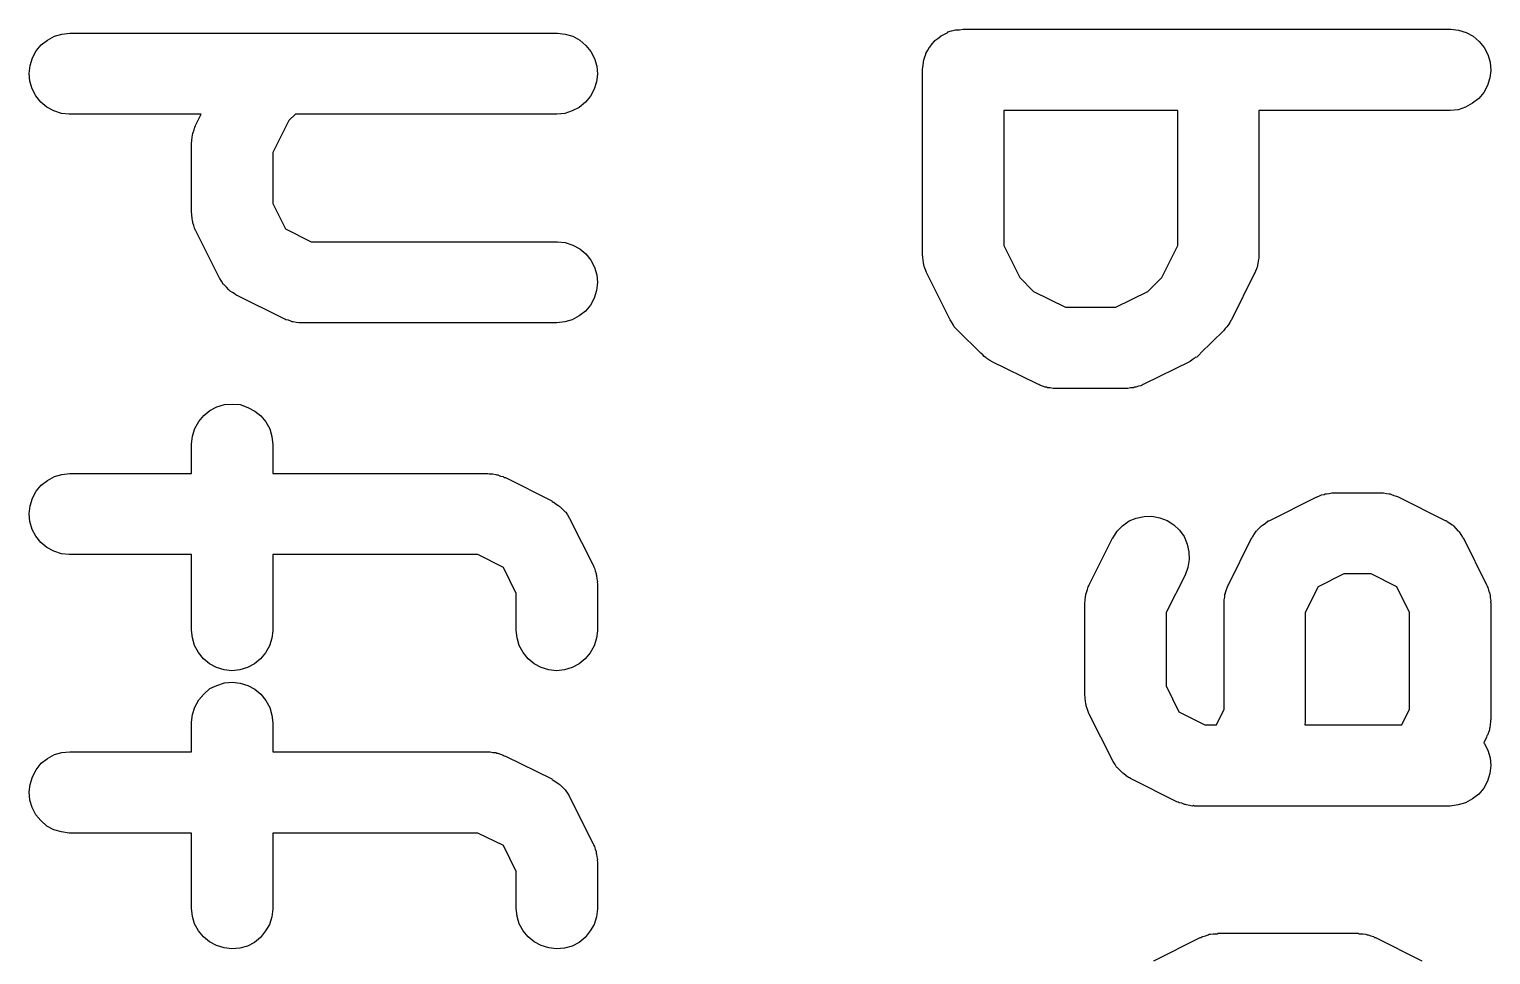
# Model space of a CAD drawing. Extents: x 65.4 to 99.6, y -143.1 to -96.2.
# Drawn here: x 65.472 to 68.173, y -106.889 to -105.178 of the extents above; entities that cross this region are included whole.
import ezdxf

# ---------------------------------------------------------------- set-up
doc = ezdxf.new("R2010")
doc.units = 0
doc.layers.add('BLACK', color=7, linetype='CONTINUOUS')

msp = doc.modelspace()

# ---------------------------------------------------------------- linework, layer by layer
at = {"layer": 'BLACK', "linetype": 'CONTINUOUS'}
for p, q in [((65.4943, -105.207), (65.5056, -105.198)), ((65.5056, -105.198), (65.5186, -105.191)), ((65.5186, -105.191), (65.5326, -105.187)), ((65.5326, -105.187), (65.5471, -105.185)), ((65.5471, -105.185), (66.4471, -105.185)), ((66.4471, -105.185), (66.4482, -105.185)), ((66.4482, -105.185), (66.4627, -105.187)), ((66.4627, -105.187), (66.4767, -105.191)), ((66.4767, -105.191), (66.4895, -105.198)), ((66.4895, -105.198), (66.5007, -105.208)), ((67.1408, -105.205), (67.1453, -105.2)), ((67.1453, -105.2), (67.1455, -105.2)), ((67.1455, -105.2), (67.1457, -105.199)), ((67.1457, -105.199), (67.1511, -105.195)), ((67.1511, -105.195), (67.1566, -105.191)), ((67.1566, -105.191), (67.1569, -105.19)), ((67.1569, -105.19), (67.1571, -105.19)), ((67.1571, -105.19), (67.1633, -105.187)), ((67.1633, -105.187), (67.1696, -105.184)), ((67.1696, -105.184), (67.1698, -105.184)), ((67.1698, -105.184), (67.17, -105.183)), ((67.17, -105.183), (67.1768, -105.181)), ((67.1768, -105.181), (67.1836, -105.179)), ((67.1836, -105.179), (67.1838, -105.179)), ((67.1838, -105.179), (67.1841, -105.179)), ((67.1841, -105.179), (67.1911, -105.179)), ((67.1911, -105.179), (67.1981, -105.178)), ((67.1981, -105.178), (68.0981, -105.178)), ((68.0981, -105.178), (68.0992, -105.178)), ((68.0992, -105.178), (68.1137, -105.18)), ((68.1137, -105.18), (68.1277, -105.184)), ((68.1277, -105.184), (68.1405, -105.191)), ((68.1405, -105.191), (68.1517, -105.201)), ((68.1517, -105.201), (68.1609, -105.212)), ((65.478, -105.231), (65.485, -105.218)), ((65.485, -105.218), (65.4943, -105.207)), ((66.5007, -105.208), (66.5099, -105.219)), ((66.5099, -105.219), (66.5167, -105.232)), ((67.1269, -105.231), (67.129, -105.224)), ((67.129, -105.224), (67.1291, -105.224)), ((67.1291, -105.224), (67.1292, -105.223)), ((67.1292, -105.223), (67.1326, -105.217)), ((67.1326, -105.217), (67.136, -105.211)), ((67.136, -105.211), (67.1361, -105.211)), ((67.1361, -105.211), (67.1363, -105.211)), ((67.1363, -105.211), (67.1408, -105.205)), ((68.1609, -105.212), (68.1677, -105.225)), ((68.1677, -105.225), (68.1718, -105.239)), ((65.4721, -105.26), (65.4737, -105.245)), ((65.4737, -105.245), (65.478, -105.231)), ((66.5167, -105.232), (66.5208, -105.246)), ((66.5208, -105.246), (66.5221, -105.261)), ((67.1231, -105.252), (67.1239, -105.245)), ((67.1231, -105.253), (67.1231, -105.252)), ((67.1231, -105.252), (67.1231, -105.252)), ((67.1231, -105.252), (67.1231, -105.252)), ((67.1231, -105.252), (67.1231, -105.252)), ((67.1231, -105.596), (67.1231, -105.253)), ((67.1239, -105.245), (67.1247, -105.238)), ((67.1247, -105.238), (67.1248, -105.238)), ((67.1248, -105.237), (67.1269, -105.231)), ((67.1248, -105.238), (67.1248, -105.237)), ((68.1731, -105.254), (68.1716, -105.268)), ((68.1718, -105.239), (68.1731, -105.254)), ((65.4735, -105.274), (65.4721, -105.26)), ((65.4776, -105.288), (65.4735, -105.274)), ((66.5206, -105.275), (66.5163, -105.289)), ((66.5221, -105.261), (66.5206, -105.275)), ((68.1673, -105.282), (68.1603, -105.295)), ((68.1716, -105.268), (68.1673, -105.282)), ((65.4844, -105.301), (65.4776, -105.288)), ((65.4936, -105.313), (65.4844, -105.301)), ((66.5093, -105.302), (66.5, -105.313)), ((66.5163, -105.289), (66.5093, -105.302)), ((68.151, -105.306), (68.1396, -105.315)), ((68.1603, -105.295), (68.151, -105.306)), ((65.5048, -105.322), (65.4936, -105.313)), ((65.5176, -105.329), (65.5048, -105.322)), ((65.5315, -105.334), (65.5176, -105.329)), ((65.5461, -105.335), (65.5315, -105.334)), ((65.5471, -105.335), (65.5461, -105.335)), ((65.7901, -105.335), (65.5471, -105.335)), ((65.7801, -105.355), (65.7901, -105.335)), ((65.9639, -105.335), (65.9516, -105.347)), ((66.4471, -105.335), (65.9639, -105.335)), ((66.4617, -105.334), (66.4471, -105.335)), ((66.4757, -105.329), (66.4617, -105.334)), ((66.4886, -105.323), (66.4757, -105.329)), ((66.5, -105.313), (66.4886, -105.323)), ((67.2731, -105.328), (67.2731, -105.578)), ((67.5946, -105.328), (67.2731, -105.328)), ((67.5946, -105.578), (67.5946, -105.328)), ((68.0981, -105.328), (67.7446, -105.328)), ((67.7446, -105.328), (67.7446, -105.596)), ((68.1127, -105.327), (68.0981, -105.328)), ((68.1267, -105.322), (68.1127, -105.327)), ((68.1396, -105.315), (68.1267, -105.322)), ((65.7748, -105.369), (65.7767, -105.364)), ((65.7767, -105.364), (65.7782, -105.359)), ((65.7782, -105.359), (65.7793, -105.357)), ((65.7793, -105.357), (65.7801, -105.355)), ((65.9516, -105.347), (65.9221, -105.406)), ((65.7721, -105.388), (65.7724, -105.385)), ((65.7721, -105.389), (65.7721, -105.388)), ((65.7721, -105.517), (65.7721, -105.389)), ((65.7723, -105.383), (65.7732, -105.378)), ((65.7724, -105.385), (65.7723, -105.383)), ((65.7732, -105.378), (65.7738, -105.373)), ((65.7738, -105.373), (65.7744, -105.371)), ((65.7744, -105.371), (65.7748, -105.369)), ((65.9221, -105.406), (65.9221, -105.5)), ((65.9221, -105.5), (65.9459, -105.547)), ((65.7724, -105.519), (65.7721, -105.517)), ((65.7723, -105.522), (65.7724, -105.519)), ((65.7731, -105.527), (65.7723, -105.522)), ((65.7736, -105.532), (65.7731, -105.527)), ((65.7742, -105.534), (65.7736, -105.532)), ((65.7746, -105.536), (65.7742, -105.534)), ((65.7763, -105.541), (65.7746, -105.536)), ((65.7778, -105.546), (65.7763, -105.541)), ((65.7788, -105.548), (65.7778, -105.546)), ((65.7796, -105.55), (65.7788, -105.548)), ((65.7801, -105.551), (65.7796, -105.55)), ((65.8229, -105.637), (65.7801, -105.551)), ((65.9459, -105.547), (65.9934, -105.571)), ((65.9934, -105.571), (66.4471, -105.571)), ((66.4471, -105.571), (66.4482, -105.571)), ((66.4482, -105.571), (66.4627, -105.572)), ((66.4627, -105.572), (66.4767, -105.577)), ((66.4767, -105.577), (66.4895, -105.584)), ((67.2731, -105.578), (67.3026, -105.637)), ((67.5651, -105.637), (67.5946, -105.578)), ((66.4895, -105.584), (66.5007, -105.593)), ((66.5007, -105.593), (66.5099, -105.605)), ((66.5099, -105.605), (66.5167, -105.618)), ((67.1234, -105.598), (67.1231, -105.596)), ((67.1233, -105.6), (67.1234, -105.598)), ((67.1241, -105.605), (67.1233, -105.6)), ((67.1246, -105.61), (67.1241, -105.605)), ((67.7435, -105.606), (67.7429, -105.611)), ((67.7444, -105.601), (67.7435, -105.606)), ((67.7446, -105.597), (67.7443, -105.599)), ((67.7443, -105.599), (67.7444, -105.601)), ((67.7446, -105.596), (67.7446, -105.597)), ((66.5167, -105.618), (66.5208, -105.632)), ((66.5208, -105.632), (66.5221, -105.646)), ((67.1252, -105.613), (67.1246, -105.61)), ((67.1256, -105.615), (67.1252, -105.613)), ((67.1273, -105.62), (67.1256, -105.615)), ((67.1288, -105.624), (67.1273, -105.62)), ((67.1298, -105.626), (67.1288, -105.624)), ((67.1306, -105.628), (67.1298, -105.626)), ((67.1311, -105.629), (67.1306, -105.628)), ((67.1739, -105.715), (67.1311, -105.629)), ((67.7367, -105.629), (67.6938, -105.715)), ((67.7374, -105.627), (67.7367, -105.629)), ((67.7385, -105.625), (67.7374, -105.627)), ((67.7401, -105.621), (67.7385, -105.625)), ((67.7419, -105.616), (67.7401, -105.621)), ((67.7423, -105.614), (67.7419, -105.616)), ((67.7429, -105.611), (67.7423, -105.614)), ((65.8238, -105.638), (65.8229, -105.637)), ((65.8244, -105.639), (65.8238, -105.638)), ((65.8277, -105.644), (65.8244, -105.639)), ((65.8307, -105.649), (65.8277, -105.644)), ((65.8318, -105.65), (65.8307, -105.649)), ((65.8327, -105.651), (65.8318, -105.65)), ((65.8368, -105.655), (65.8327, -105.651)), ((65.8408, -105.66), (65.8368, -105.655)), ((65.8421, -105.661), (65.8408, -105.66)), ((65.8432, -105.662), (65.8421, -105.661)), ((65.848, -105.665), (65.8432, -105.662)), ((66.5206, -105.661), (66.5163, -105.675)), ((66.5221, -105.646), (66.5206, -105.661)), ((67.3026, -105.637), (67.3283, -105.663)), ((67.3283, -105.663), (67.3873, -105.692)), ((67.4804, -105.692), (67.5394, -105.663)), ((67.5394, -105.663), (67.5651, -105.637)), ((65.8527, -105.668), (65.848, -105.665)), ((65.8542, -105.669), (65.8527, -105.668)), ((65.8555, -105.67), (65.8542, -105.669)), ((65.8565, -105.67), (65.8555, -105.67)), ((65.9422, -105.713), (65.8565, -105.67)), ((66.5093, -105.688), (66.5, -105.699)), ((66.5163, -105.675), (66.5093, -105.688)), ((65.9442, -105.714), (65.9422, -105.713)), ((65.9462, -105.715), (65.9442, -105.714)), ((65.951, -105.716), (65.9462, -105.715)), ((65.9558, -105.718), (65.951, -105.716)), ((66.4757, -105.715), (66.4617, -105.719)), ((66.4886, -105.708), (66.4757, -105.715)), ((66.5, -105.699), (66.4886, -105.708)), ((67.1762, -105.719), (67.1739, -105.715)), ((67.3873, -105.692), (67.4804, -105.692)), ((67.6933, -105.716), (67.691, -105.72)), ((67.6938, -105.715), (67.6933, -105.716)), ((65.958, -105.719), (65.9558, -105.718)), ((65.9601, -105.719), (65.958, -105.719)), ((65.9652, -105.72), (65.9601, -105.719)), ((65.9703, -105.721), (65.9652, -105.72)), ((65.9725, -105.721), (65.9703, -105.721)), ((65.9747, -105.721), (65.9725, -105.721)), ((65.9757, -105.721), (65.9747, -105.721)), ((66.4471, -105.721), (65.9757, -105.721)), ((66.4617, -105.719), (66.4471, -105.721)), ((67.1781, -105.722), (67.1762, -105.719)), ((67.18, -105.725), (67.1781, -105.722)), ((67.1817, -105.728), (67.18, -105.725)), ((67.1846, -105.731), (67.1817, -105.728)), ((67.1872, -105.734), (67.1846, -105.731)), ((67.188, -105.735), (67.1872, -105.734)), ((67.2308, -105.777), (67.188, -105.735)), ((67.6797, -105.735), (67.6369, -105.777)), ((67.6824, -105.731), (67.6797, -105.735)), ((67.6854, -105.728), (67.6824, -105.731)), ((67.6871, -105.726), (67.6854, -105.728)), ((67.689, -105.723), (67.6871, -105.726)), ((67.691, -105.72), (67.689, -105.723)), ((67.2341, -105.78), (67.2308, -105.777)), ((67.2371, -105.783), (67.2341, -105.78)), ((67.2397, -105.785), (67.2371, -105.783)), ((67.2421, -105.787), (67.2397, -105.785)), ((67.2458, -105.789), (67.2421, -105.787)), ((67.2494, -105.791), (67.2458, -105.789)), ((67.2503, -105.792), (67.2494, -105.791)), ((67.336, -105.834), (67.2503, -105.792)), ((67.6174, -105.792), (67.5317, -105.834)), ((67.621, -105.789), (67.6174, -105.792)), ((67.6247, -105.787), (67.621, -105.789)), ((67.6271, -105.785), (67.6247, -105.787)), ((67.6298, -105.784), (67.6271, -105.785)), ((67.6329, -105.781), (67.6298, -105.784)), ((67.6361, -105.778), (67.6329, -105.781)), ((67.6369, -105.777), (67.6361, -105.778)), ((67.3381, -105.835), (67.336, -105.834)), ((67.34, -105.836), (67.3381, -105.835)), ((67.3449, -105.838), (67.34, -105.836)), ((67.3497, -105.84), (67.3449, -105.838)), ((67.3519, -105.84), (67.3497, -105.84)), ((67.354, -105.841), (67.3519, -105.84)), ((67.3591, -105.841), (67.354, -105.841)), ((67.3641, -105.842), (67.3591, -105.841)), ((67.3663, -105.842), (67.3641, -105.842)), ((67.3685, -105.842), (67.3663, -105.842)), ((67.3696, -105.842), (67.3685, -105.842)), ((67.4981, -105.842), (67.3696, -105.842)), ((67.5003, -105.842), (67.4981, -105.842)), ((67.5025, -105.842), (67.5003, -105.842)), ((67.5076, -105.841), (67.5025, -105.842)), ((67.5127, -105.841), (67.5076, -105.841)), ((67.5148, -105.84), (67.5127, -105.841)), ((67.517, -105.84), (67.5148, -105.84)), ((67.5218, -105.838), (67.517, -105.84)), ((67.5267, -105.837), (67.5218, -105.838)), ((67.5287, -105.836), (67.5267, -105.837)), ((67.5307, -105.835), (67.5287, -105.836)), ((67.5317, -105.834), (67.5307, -105.835)), ((65.8061, -105.883), (65.819, -105.876)), ((65.819, -105.876), (65.8331, -105.872)), ((65.8331, -105.872), (65.8477, -105.871)), ((65.8477, -105.871), (65.8622, -105.872)), ((65.8622, -105.872), (65.8762, -105.877)), ((65.8762, -105.877), (65.8891, -105.884)), ((65.7782, -105.916), (65.7853, -105.903)), ((65.7853, -105.903), (65.7947, -105.892)), ((65.7947, -105.892), (65.8061, -105.883)), ((65.8891, -105.884), (65.9004, -105.893)), ((65.9004, -105.893), (65.9096, -105.904)), ((65.9096, -105.904), (65.9165, -105.917)), ((65.7721, -105.945), (65.7738, -105.93)), ((65.7738, -105.93), (65.7782, -105.916)), ((65.9165, -105.917), (65.9207, -105.931)), ((65.9207, -105.931), (65.9221, -105.946)), ((65.7721, -105.946), (65.7721, -105.945)), ((65.7721, -105.999), (65.7721, -105.946)), ((65.9221, -105.946), (65.9221, -105.999)), ((65.4943, -106.021), (65.5056, -106.012)), ((65.5056, -106.012), (65.5186, -106.005)), ((65.5186, -106.005), (65.5326, -106.001)), ((65.5326, -106.001), (65.5471, -105.999)), ((65.5471, -105.999), (65.7721, -105.999)), ((65.9221, -105.999), (66.3186, -105.999)), ((66.3186, -105.999), (66.3196, -105.999)), ((66.3196, -105.999), (66.3218, -106)), ((66.3218, -106), (66.324, -106)), ((66.324, -106), (66.3291, -106)), ((66.3291, -106), (66.3342, -106.001)), ((66.3342, -106.001), (66.3363, -106.002)), ((66.3363, -106.002), (66.3384, -106.002)), ((66.3384, -106.002), (66.3432, -106.004)), ((66.3432, -106.004), (66.3481, -106.005)), ((66.3481, -106.005), (66.3501, -106.007)), ((66.3501, -106.007), (66.3521, -106.007)), ((66.3521, -106.007), (66.4378, -106.05)), ((65.478, -106.045), (65.485, -106.032)), ((65.485, -106.032), (65.4943, -106.021)), ((67.8533, -106.042), (67.8553, -106.041)), ((67.8553, -106.041), (67.8602, -106.039)), ((67.8602, -106.039), (67.865, -106.038)), ((67.865, -106.038), (67.8672, -106.037)), ((67.8672, -106.037), (67.8693, -106.037)), ((67.8693, -106.037), (67.8744, -106.036)), ((67.8744, -106.036), (67.8795, -106.035)), ((67.8795, -106.035), (67.8817, -106.035)), ((67.8817, -106.035), (67.8839, -106.035)), ((67.8839, -106.035), (67.9696, -106.035)), ((67.9696, -106.035), (67.9706, -106.035)), ((67.9706, -106.035), (67.9728, -106.035)), ((67.9728, -106.035), (67.975, -106.035)), ((67.975, -106.035), (67.9801, -106.036)), ((67.9801, -106.036), (67.9852, -106.037)), ((67.9852, -106.037), (67.9873, -106.037)), ((67.9873, -106.037), (67.9894, -106.038)), ((67.9894, -106.038), (67.9942, -106.04)), ((67.9942, -106.04), (67.9991, -106.041)), ((67.9991, -106.041), (68.001, -106.042)), ((65.4721, -106.074), (65.4737, -106.059)), ((65.4737, -106.059), (65.478, -106.045)), ((66.4378, -106.05), (66.4388, -106.051)), ((66.4388, -106.051), (66.4401, -106.052)), ((66.4401, -106.052), (66.4416, -106.052)), ((66.4416, -106.052), (66.4462, -106.056)), ((66.4462, -106.056), (66.451, -106.059)), ((66.451, -106.059), (66.4522, -106.06)), ((66.4522, -106.06), (66.4535, -106.061)), ((66.4535, -106.061), (66.4574, -106.065)), ((66.4574, -106.065), (66.4615, -106.069)), ((67.7646, -106.086), (67.8503, -106.043)), ((67.8503, -106.043), (67.8513, -106.043)), ((67.8513, -106.043), (67.8533, -106.042)), ((68.001, -106.042), (68.0031, -106.043)), ((68.0031, -106.043), (68.0888, -106.086)), ((65.4735, -106.088), (65.4721, -106.074)), ((65.4776, -106.103), (65.4735, -106.088)), ((66.4615, -106.069), (66.4625, -106.07)), ((66.4625, -106.07), (66.4636, -106.071)), ((66.4636, -106.071), (66.4666, -106.076)), ((66.4666, -106.076), (66.4699, -106.081)), ((66.4699, -106.081), (66.4705, -106.082)), ((66.4705, -106.082), (66.4714, -106.084)), ((66.4714, -106.084), (66.5142, -106.169)), ((67.4926, -106.096), (67.5046, -106.087)), ((67.5046, -106.087), (67.518, -106.082)), ((67.518, -106.082), (67.5323, -106.079)), ((67.5323, -106.079), (67.547, -106.078)), ((67.547, -106.078), (67.5614, -106.081)), ((67.5614, -106.081), (67.575, -106.086)), ((67.575, -106.086), (67.5873, -106.094)), ((67.5873, -106.094), (67.5979, -106.104)), ((67.7497, -106.096), (67.751, -106.095)), ((67.751, -106.095), (67.7522, -106.094)), ((67.7522, -106.094), (67.757, -106.091)), ((67.757, -106.091), (67.7617, -106.087)), ((67.7617, -106.087), (67.7632, -106.087)), ((67.7632, -106.087), (67.7646, -106.086)), ((68.0888, -106.086), (68.0898, -106.086)), ((68.0898, -106.086), (68.0911, -106.087)), ((68.0911, -106.087), (68.0926, -106.088)), ((68.0926, -106.088), (68.0972, -106.091)), ((68.0972, -106.091), (68.102, -106.094)), ((68.102, -106.094), (68.1032, -106.095)), ((68.1032, -106.095), (68.1045, -106.096)), ((65.4844, -106.115), (65.4776, -106.103)), ((65.4936, -106.127), (65.4844, -106.115)), ((67.4311, -106.205), (67.4739, -106.119)), ((67.4739, -106.119), (67.4744, -106.119)), ((67.4744, -106.119), (67.4824, -106.106)), ((67.4824, -106.106), (67.4926, -106.096)), ((67.5979, -106.104), (67.6063, -106.116)), ((67.6063, -106.116), (67.6122, -106.13)), ((67.6882, -106.205), (67.7311, -106.119)), ((67.7311, -106.119), (67.7315, -106.119)), ((67.7315, -106.119), (67.7324, -106.117)), ((67.7324, -106.117), (67.7331, -106.116)), ((67.7331, -106.116), (67.7364, -106.111)), ((67.7364, -106.111), (67.7395, -106.106)), ((67.7395, -106.106), (67.7406, -106.105)), ((67.7406, -106.105), (67.7416, -106.104)), ((67.7416, -106.104), (67.7457, -106.1)), ((67.7457, -106.1), (67.7497, -106.096)), ((68.1045, -106.096), (68.1084, -106.101)), ((68.1084, -106.101), (68.1125, -106.105)), ((68.1125, -106.105), (68.1135, -106.106)), ((68.1135, -106.106), (68.1146, -106.107)), ((68.1146, -106.107), (68.1176, -106.112)), ((68.1176, -106.112), (68.1209, -106.117)), ((68.1209, -106.117), (68.1215, -106.118)), ((68.1215, -106.118), (68.1224, -106.119)), ((68.1224, -106.119), (68.1652, -106.205)), ((65.5048, -106.136), (65.4936, -106.127)), ((65.5176, -106.143), (65.5048, -106.136)), ((65.5315, -106.148), (65.5176, -106.143)), ((65.5461, -106.149), (65.5315, -106.148)), ((65.5471, -106.149), (65.5461, -106.149)), ((65.7721, -106.149), (65.5471, -106.149)), ((65.7721, -106.289), (65.7721, -106.149)), ((66.3009, -106.149), (65.9221, -106.149)), ((65.9221, -106.149), (65.9221, -106.289)), ((66.3484, -106.173), (66.3009, -106.149)), ((67.6122, -106.13), (67.6154, -106.144)), ((67.6154, -106.144), (67.6158, -106.158)), ((66.3721, -106.221), (66.3484, -106.173)), ((66.5142, -106.169), (66.5147, -106.17)), ((66.5147, -106.17), (66.5154, -106.172)), ((66.5154, -106.172), (66.5165, -106.174)), ((66.5165, -106.174), (66.518, -106.179)), ((67.6133, -106.173), (67.6081, -106.187)), ((67.6158, -106.158), (67.6133, -106.173)), ((66.518, -106.179), (66.5197, -106.184)), ((66.5197, -106.184), (66.5201, -106.186)), ((66.5201, -106.186), (66.5207, -106.188)), ((66.5207, -106.188), (66.5212, -106.194)), ((66.5212, -106.194), (66.522, -106.199)), ((66.522, -106.199), (66.5219, -106.201)), ((66.5219, -106.201), (66.5221, -106.203)), ((66.5221, -106.203), (66.5221, -106.289)), ((67.6081, -106.187), (67.5731, -106.256)), ((67.9016, -106.185), (67.854, -106.209)), ((67.9519, -106.185), (67.9016, -106.185)), ((67.9994, -106.209), (67.9519, -106.185)), ((66.3721, -106.289), (66.3721, -106.221)), ((67.4233, -106.233), (67.4242, -106.228)), ((67.4242, -106.228), (67.4248, -106.223)), ((67.4248, -106.223), (67.4254, -106.221)), ((67.4254, -106.221), (67.4258, -106.219)), ((67.4258, -106.219), (67.4277, -106.214)), ((67.4277, -106.214), (67.4292, -106.209)), ((67.4292, -106.209), (67.4303, -106.207)), ((67.4303, -106.207), (67.4311, -106.205)), ((67.6805, -106.233), (67.6814, -106.228)), ((67.6814, -106.228), (67.6819, -106.223)), ((67.6819, -106.223), (67.6826, -106.221)), ((67.6826, -106.221), (67.683, -106.219)), ((67.683, -106.219), (67.6848, -106.214)), ((67.6848, -106.214), (67.6863, -106.209)), ((67.6863, -106.209), (67.6874, -106.207)), ((67.6874, -106.207), (67.6882, -106.205)), ((67.854, -106.209), (67.8303, -106.256)), ((68.0231, -106.256), (67.9994, -106.209)), ((68.1652, -106.205), (68.1657, -106.206)), ((68.1657, -106.206), (68.1664, -106.208)), ((68.1664, -106.208), (68.1675, -106.21)), ((68.1675, -106.21), (68.169, -106.215)), ((68.169, -106.215), (68.1707, -106.22)), ((68.1707, -106.22), (68.1711, -106.222)), ((68.1711, -106.222), (68.1717, -106.224)), ((68.1717, -106.224), (68.1722, -106.229)), ((68.1722, -106.229), (68.173, -106.234)), ((67.4231, -106.238), (67.4234, -106.235)), ((67.4231, -106.239), (67.4231, -106.238)), ((67.4231, -106.41), (67.4231, -106.239)), ((67.4234, -106.235), (67.4233, -106.233)), ((67.5731, -106.256), (67.5731, -106.392)), ((67.6803, -106.238), (67.6805, -106.235)), ((67.6803, -106.239), (67.6803, -106.238)), ((67.6803, -106.435), (67.6803, -106.239)), ((67.6805, -106.235), (67.6805, -106.233)), ((67.8303, -106.256), (67.8303, -106.453)), ((68.0231, -106.435), (68.0231, -106.256)), ((68.173, -106.234), (68.1729, -106.237)), ((68.1729, -106.237), (68.1731, -106.239)), ((68.1731, -106.239), (68.1731, -106.453)), ((65.7736, -106.303), (65.7721, -106.289)), ((65.7778, -106.317), (65.7736, -106.303)), ((65.9205, -106.304), (65.9161, -106.318)), ((65.9221, -106.29), (65.9205, -106.304)), ((65.9221, -106.289), (65.9221, -106.29)), ((66.3736, -106.303), (66.3721, -106.289)), ((66.3778, -106.317), (66.3736, -106.303)), ((66.5205, -106.304), (66.5161, -106.318)), ((66.5221, -106.29), (66.5205, -106.304)), ((66.5221, -106.289), (66.5221, -106.29)), ((65.7847, -106.33), (65.7778, -106.317)), ((65.7939, -106.342), (65.7847, -106.33)), ((65.909, -106.331), (65.8996, -106.342)), ((65.9161, -106.318), (65.909, -106.331)), ((66.3847, -106.33), (66.3778, -106.317)), ((66.3939, -106.342), (66.3847, -106.33)), ((66.509, -106.331), (66.4996, -106.342)), ((66.5161, -106.318), (66.509, -106.331)), ((65.8052, -106.351), (65.7939, -106.342)), ((65.8181, -106.358), (65.8052, -106.351)), ((65.8321, -106.362), (65.8181, -106.358)), ((65.8466, -106.364), (65.8321, -106.362)), ((65.8612, -106.362), (65.8466, -106.364)), ((65.8752, -106.358), (65.8612, -106.362)), ((65.8882, -106.351), (65.8752, -106.358)), ((65.8996, -106.342), (65.8882, -106.351)), ((66.4052, -106.351), (66.3939, -106.342)), ((66.4181, -106.358), (66.4052, -106.351)), ((66.4321, -106.362), (66.4181, -106.358)), ((66.4466, -106.364), (66.4321, -106.362)), ((66.4612, -106.362), (66.4466, -106.364)), ((66.4752, -106.358), (66.4612, -106.362)), ((66.4882, -106.351), (66.4752, -106.358)), ((66.4996, -106.342), (66.4882, -106.351)), ((65.8061, -106.397), (65.819, -106.391)), ((65.819, -106.391), (65.8331, -106.386)), ((65.8331, -106.386), (65.8477, -106.385)), ((65.8477, -106.385), (65.8622, -106.387)), ((65.8622, -106.387), (65.8762, -106.391)), ((65.8762, -106.391), (65.8891, -106.398)), ((67.5731, -106.392), (67.5969, -106.44)), ((65.7782, -106.431), (65.7853, -106.418)), ((65.7853, -106.418), (65.7947, -106.407)), ((65.7947, -106.407), (65.8061, -106.397)), ((65.8891, -106.398), (65.9004, -106.407)), ((65.9004, -106.407), (65.9096, -106.419)), ((65.9096, -106.419), (65.9165, -106.432)), ((67.4234, -106.412), (67.4231, -106.41)), ((67.4233, -106.415), (67.4234, -106.412)), ((67.4241, -106.42), (67.4233, -106.415)), ((65.7721, -106.459), (65.7738, -106.445)), ((65.7738, -106.445), (65.7782, -106.431)), ((65.9165, -106.432), (65.9207, -106.446)), ((65.9207, -106.446), (65.9221, -106.46)), ((67.4246, -106.425), (67.4241, -106.42)), ((67.4252, -106.427), (67.4246, -106.425)), ((67.4256, -106.429), (67.4252, -106.427)), ((67.4273, -106.434), (67.4256, -106.429)), ((67.4288, -106.439), (67.4273, -106.434)), ((67.4298, -106.441), (67.4288, -106.439)), ((67.4306, -106.443), (67.4298, -106.441)), ((67.4311, -106.444), (67.4306, -106.443)), ((67.4739, -106.529), (67.4311, -106.444)), ((67.5969, -106.44), (67.6444, -106.464)), ((67.6661, -106.464), (67.6803, -106.435)), ((68.0089, -106.464), (68.0231, -106.435)), ((65.7721, -106.46), (65.7721, -106.459)), ((65.7721, -106.514), (65.7721, -106.46)), ((65.9221, -106.46), (65.9221, -106.514)), ((67.6444, -106.464), (67.6661, -106.464)), ((67.8301, -106.458), (67.8292, -106.464)), ((67.8292, -106.464), (67.8292, -106.464)), ((67.8292, -106.464), (68.0089, -106.464)), ((67.8303, -106.454), (67.83, -106.456)), ((67.83, -106.456), (67.8301, -106.458)), ((67.8303, -106.453), (67.8303, -106.454)), ((68.1705, -106.473), (68.1686, -106.478)), ((68.1708, -106.471), (68.1705, -106.473)), ((68.1715, -106.469), (68.1708, -106.471)), ((68.1721, -106.464), (68.1715, -106.469)), ((68.1729, -106.458), (68.1721, -106.464)), ((68.1731, -106.454), (68.1729, -106.456)), ((68.1729, -106.456), (68.1729, -106.458)), ((68.1731, -106.453), (68.1731, -106.454)), ((68.1652, -106.487), (68.1601, -106.497)), ((68.1601, -106.497), (68.1609, -106.498)), ((68.1609, -106.498), (68.1677, -106.511)), ((68.166, -106.484), (68.1652, -106.487)), ((68.1671, -106.483), (68.166, -106.484)), ((68.1686, -106.478), (68.1671, -106.483)), ((65.4943, -106.535), (65.5056, -106.526)), ((65.5056, -106.526), (65.5186, -106.519)), ((65.5186, -106.519), (65.5326, -106.515)), ((65.5326, -106.515), (65.5471, -106.514)), ((65.5471, -106.514), (65.7721, -106.514)), ((65.9221, -106.514), (66.3186, -106.514)), ((66.3186, -106.514), (66.3196, -106.514)), ((66.3196, -106.514), (66.3218, -106.514)), ((66.3218, -106.514), (66.324, -106.514)), ((66.324, -106.514), (66.3291, -106.515)), ((66.3291, -106.515), (66.3342, -106.515)), ((66.3342, -106.515), (66.3363, -106.516)), ((66.3363, -106.516), (66.3384, -106.516)), ((66.3384, -106.516), (66.3432, -106.518)), ((66.3432, -106.518), (66.3481, -106.52)), ((66.3481, -106.52), (66.3501, -106.521)), ((66.3501, -106.521), (66.3521, -106.522)), ((66.3521, -106.522), (66.4378, -106.564)), ((68.1677, -106.511), (68.1718, -106.525)), ((68.1718, -106.525), (68.1731, -106.539)), ((65.478, -106.56), (65.485, -106.547)), ((65.485, -106.547), (65.4943, -106.535)), ((67.4748, -106.531), (67.4739, -106.529)), ((67.4754, -106.532), (67.4748, -106.531)), ((67.4787, -106.537), (67.4754, -106.532)), ((67.4817, -106.542), (67.4787, -106.537)), ((67.4828, -106.543), (67.4817, -106.542)), ((67.4837, -106.544), (67.4828, -106.543)), ((67.4878, -106.548), (67.4837, -106.544)), ((67.4918, -106.552), (67.4878, -106.548)), ((67.4931, -106.553), (67.4918, -106.552)), ((67.4942, -106.554), (67.4931, -106.553)), ((67.499, -106.558), (67.4942, -106.554)), ((68.1716, -106.554), (68.1673, -106.568)), ((68.1731, -106.539), (68.1716, -106.554)), ((65.4721, -106.588), (65.4737, -106.574)), ((65.4737, -106.574), (65.478, -106.56)), ((66.4378, -106.564), (66.4388, -106.565)), ((66.4388, -106.565), (66.4401, -106.566)), ((66.4401, -106.566), (66.4416, -106.567)), ((66.4416, -106.567), (66.4462, -106.57)), ((66.4462, -106.57), (66.451, -106.573)), ((66.451, -106.573), (66.4522, -106.574)), ((66.4522, -106.574), (66.4535, -106.575)), ((66.4535, -106.575), (66.4574, -106.579)), ((66.4574, -106.579), (66.4615, -106.583)), ((67.5037, -106.561), (67.499, -106.558)), ((67.5052, -106.562), (67.5037, -106.561)), ((67.5065, -106.562), (67.5052, -106.562)), ((67.5075, -106.563), (67.5065, -106.562)), ((67.5932, -106.606), (67.5075, -106.563)), ((68.1603, -106.581), (68.151, -106.592)), ((68.1673, -106.568), (68.1603, -106.581)), ((65.4735, -106.603), (65.4721, -106.588)), ((65.4776, -106.617), (65.4735, -106.603)), ((66.4615, -106.583), (66.4625, -106.584)), ((66.4625, -106.584), (66.4636, -106.586)), ((66.4636, -106.586), (66.4666, -106.59)), ((66.4666, -106.59), (66.4699, -106.595)), ((66.4699, -106.595), (66.4705, -106.597)), ((66.4705, -106.597), (66.4714, -106.598)), ((66.4714, -106.598), (66.5142, -106.684)), ((67.5952, -106.607), (67.5932, -106.606)), ((67.5972, -106.608), (67.5952, -106.607)), ((67.602, -106.609), (67.5972, -106.608)), ((68.1267, -106.608), (68.1127, -106.612)), ((68.1396, -106.601), (68.1267, -106.608)), ((68.151, -106.592), (68.1396, -106.601)), ((65.4844, -106.63), (65.4776, -106.617)), ((65.4936, -106.641), (65.4844, -106.63)), ((67.6068, -106.611), (67.602, -106.609)), ((67.609, -106.611), (67.6068, -106.611)), ((67.6111, -106.612), (67.609, -106.611)), ((67.6162, -106.613), (67.6111, -106.612)), ((67.6213, -106.614), (67.6162, -106.613)), ((67.6235, -106.613), (67.6213, -106.614)), ((67.6257, -106.614), (67.6235, -106.613)), ((67.6267, -106.614), (67.6257, -106.614)), ((68.0981, -106.614), (67.6267, -106.614)), ((68.1127, -106.612), (68.0981, -106.614)), ((65.5048, -106.651), (65.4936, -106.641)), ((65.5176, -106.658), (65.5048, -106.651)), ((65.5315, -106.662), (65.5176, -106.658)), ((65.5461, -106.664), (65.5315, -106.662)), ((65.5471, -106.664), (65.5461, -106.664)), ((65.7721, -106.664), (65.5471, -106.664)), ((65.7721, -106.803), (65.7721, -106.664)), ((66.3009, -106.664), (65.9221, -106.664)), ((65.9221, -106.664), (65.9221, -106.803)), ((66.3484, -106.687), (66.3009, -106.664)), ((66.3721, -106.735), (66.3484, -106.687)), ((66.5142, -106.684), (66.5147, -106.685)), ((66.5147, -106.685), (66.5154, -106.687)), ((66.5154, -106.687), (66.5165, -106.689)), ((66.5165, -106.689), (66.518, -106.694)), ((66.518, -106.694), (66.5197, -106.698)), ((66.5197, -106.698), (66.5201, -106.701)), ((66.5201, -106.701), (66.5207, -106.703)), ((66.5207, -106.703), (66.5212, -106.708)), ((66.5212, -106.708), (66.522, -106.713)), ((66.522, -106.713), (66.5219, -106.715)), ((66.5219, -106.715), (66.5221, -106.717)), ((66.3721, -106.803), (66.3721, -106.735)), ((66.5221, -106.717), (66.5221, -106.803)), ((65.7736, -106.818), (65.7721, -106.803)), ((65.7778, -106.832), (65.7736, -106.818)), ((65.9205, -106.819), (65.9161, -106.833)), ((65.9221, -106.804), (65.9205, -106.819)), ((65.9221, -106.803), (65.9221, -106.804)), ((66.3736, -106.818), (66.3721, -106.803)), ((66.3778, -106.832), (66.3736, -106.818)), ((66.5205, -106.819), (66.5161, -106.833)), ((66.5221, -106.804), (66.5205, -106.819)), ((66.5221, -106.803), (66.5221, -106.804)), ((65.7847, -106.845), (65.7778, -106.832)), ((65.7939, -106.856), (65.7847, -106.845)), ((65.909, -106.845), (65.8996, -106.857)), ((65.9161, -106.833), (65.909, -106.845)), ((66.3847, -106.845), (66.3778, -106.832)), ((66.3939, -106.856), (66.3847, -106.845)), ((66.509, -106.845), (66.4996, -106.857)), ((66.5161, -106.833), (66.509, -106.845)), ((67.6507, -106.852), (67.6529, -106.851)), ((67.6529, -106.851), (67.655, -106.851)), ((67.655, -106.851), (67.6601, -106.85)), ((67.6601, -106.85), (67.6652, -106.85)), ((67.6652, -106.85), (67.6674, -106.85)), ((67.6674, -106.85), (67.6696, -106.849)), ((67.6696, -106.849), (67.9267, -106.849)), ((67.9267, -106.849), (67.9278, -106.849)), ((67.9278, -106.849), (67.93, -106.85)), ((67.93, -106.85), (67.9322, -106.85)), ((67.9322, -106.85), (67.9372, -106.85)), ((67.9372, -106.85), (67.9423, -106.851)), ((67.9423, -106.851), (67.9444, -106.852)), ((65.8052, -106.865), (65.7939, -106.856)), ((65.8181, -106.872), (65.8052, -106.865)), ((65.8321, -106.876), (65.8181, -106.872)), ((65.8466, -106.878), (65.8321, -106.876)), ((65.8612, -106.877), (65.8466, -106.878)), ((65.8752, -106.873), (65.8612, -106.877)), ((65.8882, -106.866), (65.8752, -106.873)), ((65.8996, -106.857), (65.8882, -106.866)), ((66.4052, -106.865), (66.3939, -106.856)), ((66.4181, -106.872), (66.4052, -106.865)), ((66.4321, -106.876), (66.4181, -106.872)), ((66.4466, -106.878), (66.4321, -106.876)), ((66.4612, -106.877), (66.4466, -106.878)), ((66.4752, -106.873), (66.4612, -106.877)), ((66.4882, -106.866), (66.4752, -106.873)), ((66.4996, -106.857), (66.4882, -106.866)), ((67.5503, -106.9), (67.636, -106.857)), ((67.636, -106.857), (67.637, -106.857)), ((67.637, -106.857), (67.639, -106.856)), ((67.639, -106.856), (67.641, -106.855)), ((67.641, -106.855), (67.6459, -106.854)), ((67.6459, -106.854), (67.6507, -106.852)), ((67.9444, -106.852), (67.9466, -106.852)), ((67.9466, -106.852), (67.9514, -106.854)), ((67.9514, -106.854), (67.9563, -106.855)), ((67.9563, -106.855), (67.9582, -106.857)), ((67.9582, -106.857), (67.9603, -106.857)), ((67.9603, -106.857), (68.046, -106.9))]:
    msp.add_line(p, q, dxfattribs=at)

doc.saveas('drawing.dxf')
